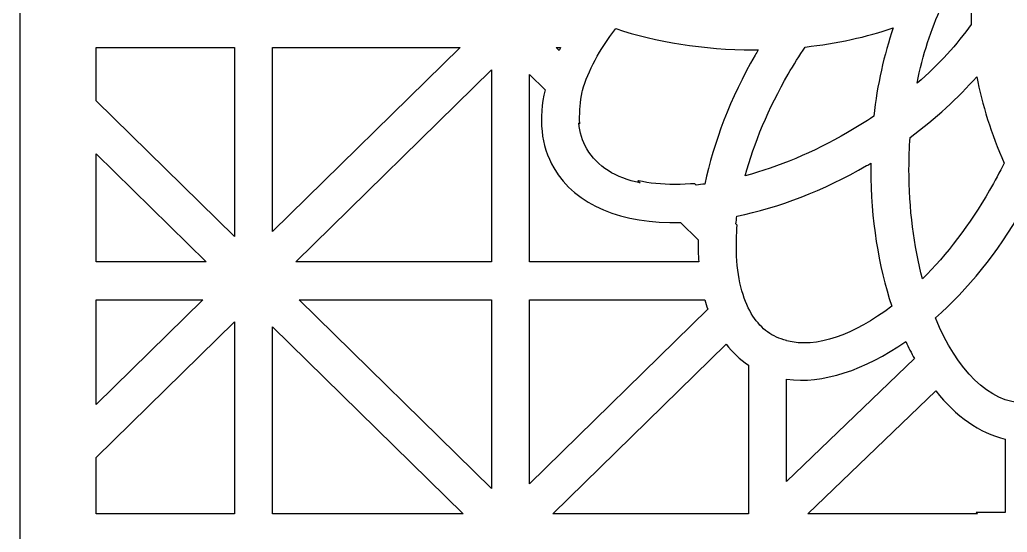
# Model space of a CAD drawing. Header units: centimetres. Extents: x -27 to -22.3, y -9 to 9.
# Drawn here: x -26.999 to -24.695, y 2.937 to 4.134 of the extents above; entities that cross this region are included whole.
import ezdxf

# ---------------------------------------------------------------- set-up
doc = ezdxf.new("R2010")
doc.units = ezdxf.units.CM
doc.header["$MEASUREMENT"] = 0
doc.layers.add('layer 1', color=7, linetype='Continuous')

msp = doc.modelspace()

# ---------------------------------------------------------------- linework, layer by layer
at = {"layer": 'layer 1', "color": 250, "lineweight": 30}
for points, knots in [([(-22.33552, 9.00076), (-22.33552, 9.00076), (-22.33552, 8.81208), (-22.33552, 8.81208), (-22.33552, 8.81208), (-22.33552, 8.81208), (-22.33552, 8.68847), (-22.33552, 8.68847), (-22.33552, 8.68847), (-22.33552, 8.68847), (-22.33552, 7.78426), (-22.33552, 7.78426), (-22.33552, 7.78426), (-22.33552, 7.78426), (-22.33552, 7.66065), (-22.33552, 7.66065), (-22.33552, 7.66065), (-22.33552, 7.66065), (-22.33552, 7.635), (-22.33552, 7.635), (-22.33552, 7.635), (-22.33552, 7.635), (-22.33552, 7.51139), (-22.33552, 7.51139), (-22.33552, 7.51139), (-22.33552, 7.51139), (-22.33552, 6.60718), (-22.33552, 6.60718), (-22.33552, 6.60718), (-22.33552, 6.60718), (-22.33552, 6.48357), (-22.33552, 6.48357), (-22.33552, 6.48357), (-22.33552, 6.48357), (-22.33552, 6.45792), (-22.33552, 6.45792), (-22.33552, 6.45792), (-22.33552, 6.45792), (-22.33552, 6.33431), (-22.33552, 6.33431), (-22.33552, 6.33431), (-22.33552, 6.33431), (-22.33552, 5.4301), (-22.33552, 5.4301), (-22.33552, 5.4301), (-22.33552, 5.4301), (-22.33552, 5.30649), (-22.33552, 5.30649), (-22.33552, 5.30649), (-22.33552, 5.30649), (-22.33552, 5.28084), (-22.33552, 5.28084), (-22.33552, 5.28084), (-22.33552, 5.28084), (-22.33552, 5.15723), (-22.33552, 5.15723), (-22.33552, 5.15723), (-22.33552, 5.15723), (-22.33552, 4.25302), (-22.33552, 4.25302), (-22.33552, 4.25302), (-22.33552, 4.25302), (-22.33552, 4.12941), (-22.33552, 4.12941), (-22.33552, 4.12941), (-22.33552, 4.12941), (-22.33552, 4.10376), (-22.33552, 4.10376), (-22.33552, 4.10376), (-22.33552, 4.10376), (-22.33552, 3.98015), (-22.33552, 3.98015), (-22.33552, 3.98015), (-22.33552, 3.98015), (-22.33552, 3.07594), (-22.33552, 3.07594), (-22.33552, 3.07594), (-22.33552, 3.07594), (-22.33552, 2.95233), (-22.33552, 2.95233), (-22.33552, 2.95233), (-22.33552, 2.95233), (-22.33552, 2.92668), (-22.33552, 2.92668), (-22.33552, 2.92668), (-22.33552, 2.92668), (-22.33552, 2.80307), (-22.33552, 2.80307), (-22.33552, 2.80307), (-22.33552, 2.80307), (-22.33552, 1.89886), (-22.33552, 1.89886), (-22.33552, 1.89886), (-22.33552, 1.89886), (-22.33552, 1.77525), (-22.33552, 1.77525), (-22.33552, 1.77525), (-22.33552, 1.77525), (-22.33552, 1.7496), (-22.33552, 1.7496), (-22.33552, 1.7496), (-22.33552, 1.7496), (-22.33552, 1.62599), (-22.33552, 1.62599), (-22.33552, 1.62599), (-22.33552, 1.62599), (-22.33552, 0.72178), (-22.33552, 0.72178), (-22.33552, 0.72178), (-22.33552, 0.72178), (-22.33552, 0.59817), (-22.33552, 0.59817), (-22.33552, 0.59817), (-22.33552, 0.59817), (-22.33552, 0.57252), (-22.33552, 0.57252), (-22.33552, 0.57252), (-22.33552, 0.57252), (-22.33552, 0.44891), (-22.33552, 0.44891), (-22.33552, 0.44891), (-22.33552, 0.44891), (-22.33552, -0.4553), (-22.33552, -0.4553), (-22.33552, -0.4553), (-22.33552, -0.4553), (-22.33552, -0.57891), (-22.33552, -0.57891), (-22.33552, -0.57891), (-22.33552, -0.57891), (-22.33552, -0.60456), (-22.33552, -0.60456), (-22.33552, -0.60456), (-22.33552, -0.60456), (-22.33552, -0.72817), (-22.33552, -0.72817), (-22.33552, -0.72817), (-22.33552, -0.72817), (-22.33552, -1.63238), (-22.33552, -1.63238), (-22.33552, -1.63238), (-22.33552, -1.63238), (-22.33552, -1.75599), (-22.33552, -1.75599), (-22.33552, -1.75599), (-22.33552, -1.75599), (-22.33552, -1.78164), (-22.33552, -1.78164), (-22.33552, -1.78164), (-22.33552, -1.78164), (-22.33552, -1.90525), (-22.33552, -1.90525), (-22.33552, -1.90525), (-22.33552, -1.90525), (-22.33552, -2.80946), (-22.33552, -2.80946), (-22.33552, -2.80946), (-22.33552, -2.80946), (-22.33552, -2.93307), (-22.33552, -2.93307), (-22.33552, -2.93307), (-22.33552, -2.93307), (-22.33552, -2.95872), (-22.33552, -2.95872), (-22.33552, -2.95872), (-22.33552, -2.95872), (-22.33552, -3.08233), (-22.33552, -3.08233), (-22.33552, -3.08233), (-22.33552, -3.08233), (-22.33552, -3.98654), (-22.33552, -3.98654), (-22.33552, -3.98654), (-22.33552, -3.98654), (-22.33552, -4.11015), (-22.33552, -4.11015), (-22.33552, -4.11015), (-22.33552, -4.11015), (-22.33552, -4.1358), (-22.33552, -4.1358), (-22.33552, -4.1358), (-22.33552, -4.1358), (-22.33552, -4.25941), (-22.33552, -4.25941), (-22.33552, -4.25941), (-22.33552, -4.25941), (-22.33552, -5.16362), (-22.33552, -5.16362), (-22.33552, -5.16362), (-22.33552, -5.16362), (-22.33552, -5.28723), (-22.33552, -5.28723), (-22.33552, -5.28723), (-22.33552, -5.28723), (-22.33552, -5.31288), (-22.33552, -5.31288), (-22.33552, -5.31288), (-22.33552, -5.31288), (-22.33552, -5.43649), (-22.33552, -5.43649), (-22.33552, -5.43649), (-22.33552, -5.43649), (-22.33552, -6.3407), (-22.33552, -6.3407), (-22.33552, -6.3407), (-22.33552, -6.3407), (-22.33552, -6.46431), (-22.33552, -6.46431), (-22.33552, -6.46431), (-22.33552, -6.46431), (-22.33552, -6.48996), (-22.33552, -6.48996), (-22.33552, -6.48996), (-22.33552, -6.48996), (-22.33552, -6.61357), (-22.33552, -6.61357), (-22.33552, -6.61357), (-22.33552, -6.61357), (-22.33552, -7.51778), (-22.33552, -7.51778), (-22.33552, -7.51778), (-22.33552, -7.51778), (-22.33552, -7.64139), (-22.33552, -7.64139), (-22.33552, -7.64139), (-22.33552, -7.64139), (-22.33552, -7.66704), (-22.33552, -7.66704), (-22.33552, -7.66704), (-22.33552, -7.66704), (-22.33552, -7.79065), (-22.33552, -7.79065), (-22.33552, -7.79065), (-22.33552, -7.79065), (-22.33552, -8.69486), (-22.33552, -8.69486), (-22.33552, -8.69486), (-22.33552, -8.69486), (-22.33552, -8.81847), (-22.33552, -8.81847), (-22.33552, -8.81847), (-22.33552, -8.81847), (-22.33552, -9.00022), (-22.33552, -9.00022), (-22.33552, -9.00022), (-22.33552, -9.00022), (-23.22426, -9.00022), (-23.22426, -9.00022), (-23.22426, -9.00022), (-23.22426, -9.00022), (-23.35029, -9.00022), (-23.35029, -9.00022), (-23.35029, -9.00022), (-23.35029, -9.00022), (-23.56871, -9.00022), (-23.56871, -9.00022), (-23.56871, -9.00022), (-23.56871, -9.00022), (-23.69473, -9.00022), (-23.69473, -9.00022), (-23.69473, -9.00022), (-23.69473, -9.00022), (-24.42433, -9.00022), (-24.42433, -9.00022), (-24.42433, -9.00022), (-24.42433, -9.00022), (-24.55035, -9.00022), (-24.55035, -9.00022), (-24.55035, -9.00022), (-24.55035, -9.00022), (-24.76877, -9.00022), (-24.76877, -9.00022), (-24.76877, -9.00022), (-24.76877, -9.00022), (-24.8948, -9.00022), (-24.8948, -9.00022), (-24.8948, -9.00022), (-24.8948, -9.00022), (-25.62439, -9.00022), (-25.62439, -9.00022), (-25.62439, -9.00022), (-25.62439, -9.00022), (-25.75042, -9.00022), (-25.75042, -9.00022), (-25.75042, -9.00022), (-25.75042, -9.00022), (-25.96884, -9.00022), (-25.96884, -9.00022), (-25.96884, -9.00022), (-25.96884, -9.00022), (-26.09487, -9.00022), (-26.09487, -9.00022), (-26.09487, -9.00022), (-26.09487, -9.00022), (-26.99914, -9.00022), (-26.99914, -9.00022), (-26.99914, -9.00022), (-26.99914, -9.00022), (-26.99914, -8.8337), (-26.99914, -8.8337), (-26.99914, -8.8337), (-26.99914, -8.8337), (-26.99914, -8.71009), (-26.99914, -8.71009), (-26.99914, -8.71009), (-26.99914, -8.71009), (-26.99914, -7.77541), (-26.99914, -7.77541), (-26.99914, -7.77541), (-26.99914, -7.77541), (-26.99914, -7.53301), (-26.99914, -7.53301), (-26.99914, -7.53301), (-26.99914, -7.53301), (-26.99914, -6.59833), (-26.99914, -6.59833), (-26.99914, -6.59833), (-26.99914, -6.59833), (-26.99914, -6.35593), (-26.99914, -6.35593), (-26.99914, -6.35593), (-26.99914, -6.35593), (-26.99914, -5.42125), (-26.99914, -5.42125), (-26.99914, -5.42125), (-26.99914, -5.42125), (-26.99914, -5.17885), (-26.99914, -5.17885), (-26.99914, -5.17885), (-26.99914, -5.17885), (-26.99914, -4.24417), (-26.99914, -4.24417), (-26.99914, -4.24417), (-26.99914, -4.24417), (-26.99914, -4.00177), (-26.99914, -4.00177), (-26.99914, -4.00177), (-26.99914, -4.00177), (-26.99914, -3.06709), (-26.99914, -3.06709), (-26.99914, -3.06709), (-26.99914, -3.06709), (-26.99914, -2.82469), (-26.99914, -2.82469), (-26.99914, -2.82469), (-26.99914, -2.82469), (-26.99914, -1.89001), (-26.99914, -1.89001), (-26.99914, -1.89001), (-26.99914, -1.89001), (-26.99914, -1.64761), (-26.99914, -1.64761), (-26.99914, -1.64761), (-26.99914, -1.64761), (-26.99914, -0.71293), (-26.99914, -0.71293), (-26.99914, -0.71293), (-26.99914, -0.71293), (-26.99914, -0.47053), (-26.99914, -0.47053), (-26.99914, -0.47053), (-26.99914, -0.47053), (-26.99914, 0.46415), (-26.99914, 0.46415), (-26.99914, 0.46415), (-26.99914, 0.46415), (-26.99914, 0.70655), (-26.99914, 0.70655), (-26.99914, 0.70655), (-26.99914, 0.70655), (-26.99914, 1.64123), (-26.99914, 1.64123), (-26.99914, 1.64123), (-26.99914, 1.64123), (-26.99914, 1.88363), (-26.99914, 1.88363), (-26.99914, 1.88363), (-26.99914, 1.88363), (-26.99914, 2.81831), (-26.99914, 2.81831), (-26.99914, 2.81831), (-26.99914, 2.81831), (-26.99914, 3.06071), (-26.99914, 3.06071), (-26.99914, 3.06071), (-26.99914, 3.06071), (-26.99914, 3.99539), (-26.99914, 3.99539), (-26.99914, 3.99539), (-26.99914, 3.99539), (-26.99914, 4.23779), (-26.99914, 4.23779), (-26.99914, 4.23779), (-26.99914, 4.23779), (-26.99914, 5.17247), (-26.99914, 5.17247), (-26.99914, 5.17247), (-26.99914, 5.17247), (-26.99914, 5.41487), (-26.99914, 5.41487), (-26.99914, 5.41487), (-26.99914, 5.41487), (-26.99914, 6.34955), (-26.99914, 6.34955), (-26.99914, 6.34955), (-26.99914, 6.34955), (-26.99914, 6.59195), (-26.99914, 6.59195), (-26.99914, 6.59195), (-26.99914, 6.59195), (-26.99914, 7.52663), (-26.99914, 7.52663), (-26.99914, 7.52663), (-26.99914, 7.52663), (-26.99914, 7.76903), (-26.99914, 7.76903), (-26.99914, 7.76903), (-26.99914, 7.76903), (-26.99914, 8.70371), (-26.99914, 8.70371), (-26.99914, 8.70371), (-26.99914, 8.70371), (-26.99914, 8.82732), (-26.99914, 8.82732), (-26.99914, 8.82732), (-26.99914, 8.82732), (-26.99914, 9.00076), (-26.99914, 9.00076), (-26.99914, 9.00076), (-26.99914, 9.00076), (-26.10193, 9.00076), (-26.10193, 9.00076), (-26.10193, 9.00076), (-26.10193, 9.00076), (-25.97591, 9.00076), (-25.97591, 9.00076), (-25.97591, 9.00076), (-25.97591, 9.00076), (-25.74335, 9.00076), (-25.74335, 9.00076), (-25.74335, 9.00076), (-25.74335, 9.00076), (-25.61733, 9.00076), (-25.61733, 9.00076), (-25.61733, 9.00076), (-25.61733, 9.00076), (-24.90187, 9.00076), (-24.90187, 9.00076), (-24.90187, 9.00076), (-24.90187, 9.00076), (-24.77584, 9.00076), (-24.77584, 9.00076), (-24.77584, 9.00076), (-24.77584, 9.00076), (-24.54329, 9.00076), (-24.54329, 9.00076), (-24.54329, 9.00076), (-24.54329, 9.00076), (-24.41726, 9.00076), (-24.41726, 9.00076), (-24.41726, 9.00076), (-24.41726, 9.00076), (-23.7018, 9.00076), (-23.7018, 9.00076), (-23.7018, 9.00076), (-23.7018, 9.00076), (-23.57578, 9.00076), (-23.57578, 9.00076), (-23.57578, 9.00076), (-23.57578, 9.00076), (-23.34322, 9.00076), (-23.34322, 9.00076), (-23.34322, 9.00076), (-23.34322, 9.00076), (-23.21719, 9.00076), (-23.21719, 9.00076), (-23.21719, 9.00076), (-23.21719, 9.00076), (-22.33552, 9.00076), (-22.33552, 9.00076)], [0, 0, 0, 0, 0.0082645, 0.0082645, 0.0082645, 0.0082645, 0.0165289, 0.0165289, 0.0165289, 0.0165289, 0.0247934, 0.0247934, 0.0247934, 0.0247934, 0.0330579, 0.0330579, 0.0330579, 0.0330579, 0.0413223, 0.0413223, 0.0413223, 0.0413223, 0.0495868, 0.0495868, 0.0495868, 0.0495868, 0.0578512, 0.0578512, 0.0578512, 0.0578512, 0.0661157, 0.0661157, 0.0661157, 0.0661157, 0.0743802, 0.0743802, 0.0743802, 0.0743802, 0.0826446, 0.0826446, 0.0826446, 0.0826446, 0.0909091, 0.0909091, 0.0909091, 0.0909091, 0.0991736, 0.0991736, 0.0991736, 0.0991736, 0.107438, 0.107438, 0.107438, 0.107438, 0.1157025, 0.1157025, 0.1157025, 0.1157025, 0.1239669, 0.1239669, 0.1239669, 0.1239669, 0.1322314, 0.1322314, 0.1322314, 0.1322314, 0.1404959, 0.1404959, 0.1404959, 0.1404959, 0.1487603, 0.1487603, 0.1487603, 0.1487603, 0.1570248, 0.1570248, 0.1570248, 0.1570248, 0.1652893, 0.1652893, 0.1652893, 0.1652893, 0.1735537, 0.1735537, 0.1735537, 0.1735537, 0.1818182, 0.1818182, 0.1818182, 0.1818182, 0.1900826, 0.1900826, 0.1900826, 0.1900826, 0.1983471, 0.1983471, 0.1983471, 0.1983471, 0.2066116, 0.2066116, 0.2066116, 0.2066116, 0.214876, 0.214876, 0.214876, 0.214876, 0.2231405, 0.2231405, 0.2231405, 0.2231405, 0.231405, 0.231405, 0.231405, 0.231405, 0.2396694, 0.2396694, 0.2396694, 0.2396694, 0.2479339, 0.2479339, 0.2479339, 0.2479339, 0.2561983, 0.2561983, 0.2561983, 0.2561983, 0.2644628, 0.2644628, 0.2644628, 0.2644628, 0.2727273, 0.2727273, 0.2727273, 0.2727273, 0.2809917, 0.2809917, 0.2809917, 0.2809917, 0.2892562, 0.2892562, 0.2892562, 0.2892562, 0.2975207, 0.2975207, 0.2975207, 0.2975207, 0.3057851, 0.3057851, 0.3057851, 0.3057851, 0.3140496, 0.3140496, 0.3140496, 0.3140496, 0.322314, 0.322314, 0.322314, 0.322314, 0.3305785, 0.3305785, 0.3305785, 0.3305785, 0.338843, 0.338843, 0.338843, 0.338843, 0.3471074, 0.3471074, 0.3471074, 0.3471074, 0.3553719, 0.3553719, 0.3553719, 0.3553719, 0.3636364, 0.3636364, 0.3636364, 0.3636364, 0.3719008, 0.3719008, 0.3719008, 0.3719008, 0.3801653, 0.3801653, 0.3801653, 0.3801653, 0.3884298, 0.3884298, 0.3884298, 0.3884298, 0.3966942, 0.3966942, 0.3966942, 0.3966942, 0.4049587, 0.4049587, 0.4049587, 0.4049587, 0.4132231, 0.4132231, 0.4132231, 0.4132231, 0.4214876, 0.4214876, 0.4214876, 0.4214876, 0.4297521, 0.4297521, 0.4297521, 0.4297521, 0.4380165, 0.4380165, 0.4380165, 0.4380165, 0.446281, 0.446281, 0.446281, 0.446281, 0.4545455, 0.4545455, 0.4545455, 0.4545455, 0.4628099, 0.4628099, 0.4628099, 0.4628099, 0.4710744, 0.4710744, 0.4710744, 0.4710744, 0.4793388, 0.4793388, 0.4793388, 0.4793388, 0.4876033, 0.4876033, 0.4876033, 0.4876033, 0.4958678, 0.4958678, 0.4958678, 0.4958678, 0.5041322, 0.5041322, 0.5041322, 0.5041322, 0.5123967, 0.5123967, 0.5123967, 0.5123967, 0.5206612, 0.5206612, 0.5206612, 0.5206612, 0.5289256, 0.5289256, 0.5289256, 0.5289256, 0.5371901, 0.5371901, 0.5371901, 0.5371901, 0.5454545, 0.5454545, 0.5454545, 0.5454545, 0.553719, 0.553719, 0.553719, 0.553719, 0.5619835, 0.5619835, 0.5619835, 0.5619835, 0.5702479, 0.5702479, 0.5702479, 0.5702479, 0.5785124, 0.5785124, 0.5785124, 0.5785124, 0.5867769, 0.5867769, 0.5867769, 0.5867769, 0.5950413, 0.5950413, 0.5950413, 0.5950413, 0.6033058, 0.6033058, 0.6033058, 0.6033058, 0.6115702, 0.6115702, 0.6115702, 0.6115702, 0.6198347, 0.6198347, 0.6198347, 0.6198347, 0.6280992, 0.6280992, 0.6280992, 0.6280992, 0.6363636, 0.6363636, 0.6363636, 0.6363636, 0.6446281, 0.6446281, 0.6446281, 0.6446281, 0.6528926, 0.6528926, 0.6528926, 0.6528926, 0.661157, 0.661157, 0.661157, 0.661157, 0.6694215, 0.6694215, 0.6694215, 0.6694215, 0.677686, 0.677686, 0.677686, 0.677686, 0.6859504, 0.6859504, 0.6859504, 0.6859504, 0.6942149, 0.6942149, 0.6942149, 0.6942149, 0.7024793, 0.7024793, 0.7024793, 0.7024793, 0.7107438, 0.7107438, 0.7107438, 0.7107438, 0.7190083, 0.7190083, 0.7190083, 0.7190083, 0.7272727, 0.7272727, 0.7272727, 0.7272727, 0.7355372, 0.7355372, 0.7355372, 0.7355372, 0.7438017, 0.7438017, 0.7438017, 0.7438017, 0.7520661, 0.7520661, 0.7520661, 0.7520661, 0.7603306, 0.7603306, 0.7603306, 0.7603306, 0.768595, 0.768595, 0.768595, 0.768595, 0.7768595, 0.7768595, 0.7768595, 0.7768595, 0.785124, 0.785124, 0.785124, 0.785124, 0.7933884, 0.7933884, 0.7933884, 0.7933884, 0.8016529, 0.8016529, 0.8016529, 0.8016529, 0.8099174, 0.8099174, 0.8099174, 0.8099174, 0.8181818, 0.8181818, 0.8181818, 0.8181818, 0.8264463, 0.8264463, 0.8264463, 0.8264463, 0.8347107, 0.8347107, 0.8347107, 0.8347107, 0.8429752, 0.8429752, 0.8429752, 0.8429752, 0.8512397, 0.8512397, 0.8512397, 0.8512397, 0.8595041, 0.8595041, 0.8595041, 0.8595041, 0.8677686, 0.8677686, 0.8677686, 0.8677686, 0.8760331, 0.8760331, 0.8760331, 0.8760331, 0.8842975, 0.8842975, 0.8842975, 0.8842975, 0.892562, 0.892562, 0.892562, 0.892562, 0.9008264, 0.9008264, 0.9008264, 0.9008264, 0.9090909, 0.9090909, 0.9090909, 0.9090909, 0.9173554, 0.9173554, 0.9173554, 0.9173554, 0.9256198, 0.9256198, 0.9256198, 0.9256198, 0.9338843, 0.9338843, 0.9338843, 0.9338843, 0.9421488, 0.9421488, 0.9421488, 0.9421488, 0.9504132, 0.9504132, 0.9504132, 0.9504132, 0.9586777, 0.9586777, 0.9586777, 0.9586777, 0.9669421, 0.9669421, 0.9669421, 0.9669421, 0.9752066, 0.9752066, 0.9752066, 0.9752066, 0.9834711, 0.9834711, 0.9834711, 0.9834711, 1, 1, 1, 1]), ([(-24.77939, 4.12276), (-24.78, 4.15385), (-24.77825, 4.1836), (-24.77411, 4.21156), (-24.77411, 4.21156), (-24.7963, 4.19431), (-24.82112, 4.17822), (-24.84824, 4.16349), (-24.84824, 4.16349), (-24.87264, 4.11256), (-24.89218, 4.05213), (-24.90532, 3.9852), (-24.90532, 3.9852), (-24.85407, 4.02969), (-24.81148, 4.07647), (-24.77939, 4.12276)], [0, 0, 0, 0, 0.2, 0.2, 0.2, 0.2, 0.4, 0.4, 0.4, 0.4, 0.6, 0.6, 0.6, 0.6, 1, 1, 1, 1]), ([(-25.40043, 3.75014), (-25.38043, 3.84696), (-25.34129, 3.95041), (-25.28304, 4.05129), (-25.28304, 4.05129), (-25.28068, 4.05538), (-25.27829, 4.05944), (-25.27589, 4.06348), (-25.27589, 4.06348), (-25.27967, 4.06344), (-25.28346, 4.06342), (-25.28726, 4.06342), (-25.28726, 4.06342), (-25.40438, 4.06342), (-25.51409, 4.08145), (-25.60829, 4.11285), (-25.60829, 4.11285), (-25.64636, 4.06364), (-25.67297, 4.01441), (-25.68596, 3.96846), (-25.68596, 3.96846), (-25.68596, 3.96846), (-25.68679, 3.965), (-25.68679, 3.965), (-25.68679, 3.965), (-25.68679, 3.965), (-25.68852, 3.95644), (-25.68852, 3.95644), (-25.68852, 3.95644), (-25.68852, 3.95644), (-25.68991, 3.9481), (-25.68991, 3.9481), (-25.68991, 3.9481), (-25.68991, 3.9481), (-25.69097, 3.93998), (-25.69097, 3.93998), (-25.69097, 3.93998), (-25.69097, 3.93998), (-25.6917, 3.9321), (-25.6917, 3.9321), (-25.6917, 3.9321), (-25.6917, 3.9321), (-25.69212, 3.92446), (-25.69212, 3.92446), (-25.69212, 3.92446), (-25.69212, 3.92446), (-25.69222, 3.91706), (-25.69222, 3.91706), (-25.69222, 3.91706), (-25.69222, 3.91706), (-25.69217, 3.91539), (-25.69217, 3.91539), (-25.69217, 3.91539), (-25.69217, 3.91539), (-25.69227, 3.9144), (-25.69227, 3.9144), (-25.69227, 3.9144), (-25.69227, 3.9144), (-25.69268, 3.90676), (-25.69268, 3.90676), (-25.69268, 3.90676), (-25.69268, 3.90676), (-25.69278, 3.89936), (-25.69278, 3.89936), (-25.69278, 3.89936), (-25.69278, 3.89936), (-25.69259, 3.8922), (-25.69259, 3.8922), (-25.69259, 3.8922), (-25.69259, 3.8922), (-25.69249, 3.89085), (-25.69249, 3.89085), (-25.69249, 3.89085), (-25.69249, 3.89085), (-25.6944, 3.89272), (-25.6944, 3.89272), (-25.6944, 3.89272), (-25.69254, 3.8709), (-25.68647, 3.85054), (-25.67585, 3.83216), (-25.67585, 3.83216), (-25.6521, 3.79101), (-25.60845, 3.76465), (-25.55159, 3.75264), (-25.55159, 3.75264), (-25.55159, 3.75264), (-25.55706, 3.758), (-25.55706, 3.758), (-25.55706, 3.758), (-25.55706, 3.758), (-25.55558, 3.75766), (-25.55558, 3.75766), (-25.55558, 3.75766), (-25.55558, 3.75766), (-25.54597, 3.75573), (-25.54597, 3.75573), (-25.54597, 3.75573), (-25.54597, 3.75573), (-25.53604, 3.75403), (-25.53604, 3.75403), (-25.53604, 3.75403), (-25.53604, 3.75403), (-25.5258, 3.75256), (-25.5258, 3.75256), (-25.5258, 3.75256), (-25.5258, 3.75256), (-25.51525, 3.75135), (-25.51525, 3.75135), (-25.51525, 3.75135), (-25.51525, 3.75135), (-25.50441, 3.7504), (-25.50441, 3.7504), (-25.50441, 3.7504), (-25.50441, 3.7504), (-25.49328, 3.7497), (-25.49328, 3.7497), (-25.49328, 3.7497), (-25.49328, 3.7497), (-25.48188, 3.74926), (-25.48188, 3.74926), (-25.48188, 3.74926), (-25.48188, 3.74926), (-25.47022, 3.7491), (-25.47022, 3.7491), (-25.47022, 3.7491), (-25.47022, 3.7491), (-25.45831, 3.74921), (-25.45831, 3.74921), (-25.45831, 3.74921), (-25.45831, 3.74921), (-25.44616, 3.7496), (-25.44616, 3.7496), (-25.44616, 3.7496), (-25.44616, 3.7496), (-25.43378, 3.75027), (-25.43378, 3.75027), (-25.43378, 3.75027), (-25.43378, 3.75027), (-25.42391, 3.75102), (-25.42391, 3.75102), (-25.42391, 3.75102), (-25.42391, 3.75102), (-25.42062, 3.74779), (-25.42062, 3.74779), (-25.42062, 3.74779), (-25.41396, 3.74845), (-25.40723, 3.74923), (-25.40043, 3.75014)], [0, 0, 0, 0, 0.0263158, 0.0263158, 0.0263158, 0.0263158, 0.0526316, 0.0526316, 0.0526316, 0.0526316, 0.0789474, 0.0789474, 0.0789474, 0.0789474, 0.1052632, 0.1052632, 0.1052632, 0.1052632, 0.1315789, 0.1315789, 0.1315789, 0.1315789, 0.1578947, 0.1578947, 0.1578947, 0.1578947, 0.1842105, 0.1842105, 0.1842105, 0.1842105, 0.2105263, 0.2105263, 0.2105263, 0.2105263, 0.2368421, 0.2368421, 0.2368421, 0.2368421, 0.2631579, 0.2631579, 0.2631579, 0.2631579, 0.2894737, 0.2894737, 0.2894737, 0.2894737, 0.3157895, 0.3157895, 0.3157895, 0.3157895, 0.3421053, 0.3421053, 0.3421053, 0.3421053, 0.3684211, 0.3684211, 0.3684211, 0.3684211, 0.3947368, 0.3947368, 0.3947368, 0.3947368, 0.4210526, 0.4210526, 0.4210526, 0.4210526, 0.4473684, 0.4473684, 0.4473684, 0.4473684, 0.4736842, 0.4736842, 0.4736842, 0.4736842, 0.5, 0.5, 0.5, 0.5, 0.5263158, 0.5263158, 0.5263158, 0.5263158, 0.5526316, 0.5526316, 0.5526316, 0.5526316, 0.5789474, 0.5789474, 0.5789474, 0.5789474, 0.6052632, 0.6052632, 0.6052632, 0.6052632, 0.6315789, 0.6315789, 0.6315789, 0.6315789, 0.6578947, 0.6578947, 0.6578947, 0.6578947, 0.6842105, 0.6842105, 0.6842105, 0.6842105, 0.7105263, 0.7105263, 0.7105263, 0.7105263, 0.7368421, 0.7368421, 0.7368421, 0.7368421, 0.7631579, 0.7631579, 0.7631579, 0.7631579, 0.7894737, 0.7894737, 0.7894737, 0.7894737, 0.8157895, 0.8157895, 0.8157895, 0.8157895, 0.8421053, 0.8421053, 0.8421053, 0.8421053, 0.8684211, 0.8684211, 0.8684211, 0.8684211, 0.8947368, 0.8947368, 0.8947368, 0.8947368, 0.9210526, 0.9210526, 0.9210526, 0.9210526, 0.9473684, 0.9473684, 0.9473684, 0.9473684, 1, 1, 1, 1]), ([(-25.00649, 3.90823), (-24.99817, 3.9825), (-24.98252, 4.05213), (-24.96089, 4.11465), (-24.96089, 4.11465), (-25.02326, 4.09339), (-25.09257, 4.07803), (-25.16645, 4.06995), (-25.16645, 4.06995), (-25.18006, 4.04969), (-25.19324, 4.02861), (-25.20587, 4.00674), (-25.20587, 4.00674), (-25.25211, 3.92664), (-25.28574, 3.84549), (-25.30644, 3.76929), (-25.30644, 3.76929), (-25.22984, 3.78995), (-25.14818, 3.82372), (-25.06761, 3.87024), (-25.06761, 3.87024), (-25.04649, 3.88243), (-25.0261, 3.89513), (-25.00649, 3.90823)], [0, 0, 0, 0, 0.1428571, 0.1428571, 0.1428571, 0.1428571, 0.2857143, 0.2857143, 0.2857143, 0.2857143, 0.4285714, 0.4285714, 0.4285714, 0.4285714, 0.5714286, 0.5714286, 0.5714286, 0.5714286, 0.7142857, 0.7142857, 0.7142857, 0.7142857, 1, 1, 1, 1]), ([(-26.49821, 3.62767), (-26.49821, 3.62767), (-26.49821, 4.06843), (-26.49821, 4.06843), (-26.49821, 4.06843), (-26.49821, 4.06843), (-26.82091, 4.06843), (-26.82091, 4.06843), (-26.82091, 4.06843), (-26.82091, 4.06843), (-26.82091, 3.94419), (-26.82091, 3.94419), (-26.82091, 3.94419), (-26.82091, 3.94419), (-26.49821, 3.62767), (-26.49821, 3.62767)], [0, 0, 0, 0, 0.2, 0.2, 0.2, 0.2, 0.4, 0.4, 0.4, 0.4, 0.6, 0.6, 0.6, 0.6, 1, 1, 1, 1]), ([(-26.4091, 4.06843), (-26.4091, 4.06843), (-26.4091, 3.63945), (-26.4091, 3.63945), (-26.4091, 3.63945), (-26.4091, 3.63945), (-25.97174, 4.06843), (-25.97174, 4.06843), (-25.97174, 4.06843), (-25.97174, 4.06843), (-26.4091, 4.06843), (-26.4091, 4.06843)], [0, 0, 0, 0, 0.25, 0.25, 0.25, 0.25, 0.5, 0.5, 0.5, 0.5, 1, 1, 1, 1]), ([(-25.74054, 4.06158), (-25.73943, 4.06387), (-25.7383, 4.06615), (-25.73715, 4.06843), (-25.73715, 4.06843), (-25.73715, 4.06843), (-25.74752, 4.06843), (-25.74752, 4.06843), (-25.74752, 4.06843), (-25.74752, 4.06843), (-25.74054, 4.06158), (-25.74054, 4.06158)], [0, 0, 0, 0, 0.25, 0.25, 0.25, 0.25, 0.5, 0.5, 0.5, 0.5, 1, 1, 1, 1]), ([(-25.89849, 3.56887), (-25.89849, 3.56887), (-25.89849, 4.01666), (-25.89849, 4.01666), (-25.89849, 4.01666), (-25.89849, 4.01666), (-26.35503, 3.56887), (-26.35503, 3.56887), (-26.35503, 3.56887), (-26.35503, 3.56887), (-25.89849, 3.56887), (-25.89849, 3.56887)], [0, 0, 0, 0, 0.25, 0.25, 0.25, 0.25, 0.5, 0.5, 0.5, 0.5, 1, 1, 1, 1]), ([(-25.41495, 3.56887), (-25.41602, 3.58531), (-25.41635, 3.60224), (-25.41594, 3.61959), (-25.41594, 3.61959), (-25.41594, 3.61959), (-25.45724, 3.6601), (-25.45724, 3.6601), (-25.45724, 3.6601), (-25.59274, 3.65746), (-25.70238, 3.69987), (-25.75303, 3.7876), (-25.75303, 3.7876), (-25.78346, 3.84031), (-25.78906, 3.90328), (-25.77351, 3.97031), (-25.77351, 3.97031), (-25.77351, 3.97031), (-25.80938, 4.00549), (-25.80938, 4.00549), (-25.80938, 4.00549), (-25.80938, 4.00549), (-25.80938, 3.56887), (-25.80938, 3.56887), (-25.80938, 3.56887), (-25.80938, 3.56887), (-25.41495, 3.56887), (-25.41495, 3.56887)], [0, 0, 0, 0, 0.125, 0.125, 0.125, 0.125, 0.25, 0.25, 0.25, 0.25, 0.375, 0.375, 0.375, 0.375, 0.5, 0.5, 0.5, 0.5, 0.625, 0.625, 0.625, 0.625, 0.75, 0.75, 0.75, 0.75, 1, 1, 1, 1]), ([(-24.7023, 3.79905), (-24.73223, 3.86753), (-24.75349, 3.93566), (-24.76602, 4.00061), (-24.76602, 4.00061), (-24.8094, 3.95102), (-24.86175, 3.90306), (-24.9217, 3.85913), (-24.9217, 3.85913), (-24.92335, 3.83478), (-24.92422, 3.80993), (-24.92422, 3.78467), (-24.92422, 3.78467), (-24.92422, 3.69219), (-24.91277, 3.60509), (-24.89259, 3.52875), (-24.89259, 3.52875), (-24.83659, 3.58494), (-24.78276, 3.65501), (-24.73624, 3.73559), (-24.73624, 3.73559), (-24.72404, 3.75671), (-24.71273, 3.7779), (-24.7023, 3.79905)], [0, 0, 0, 0, 0.1428571, 0.1428571, 0.1428571, 0.1428571, 0.2857143, 0.2857143, 0.2857143, 0.2857143, 0.4285714, 0.4285714, 0.4285714, 0.4285714, 0.5714286, 0.5714286, 0.5714286, 0.5714286, 0.7142857, 0.7142857, 0.7142857, 0.7142857, 1, 1, 1, 1]), ([(-26.82091, 3.56887), (-26.82091, 3.56887), (-26.56429, 3.56887), (-26.56429, 3.56887), (-26.56429, 3.56887), (-26.56429, 3.56887), (-26.82091, 3.82057), (-26.82091, 3.82057), (-26.82091, 3.82057), (-26.82091, 3.82057), (-26.82091, 3.56887), (-26.82091, 3.56887)], [0, 0, 0, 0, 0.25, 0.25, 0.25, 0.25, 0.5, 0.5, 0.5, 0.5, 1, 1, 1, 1]), ([(-24.96442, 3.46516), (-24.99551, 3.55902), (-25.01333, 3.66818), (-25.01333, 3.78467), (-25.01333, 3.78467), (-25.01333, 3.78939), (-25.01329, 3.7941), (-25.01323, 3.7988), (-25.01323, 3.7988), (-25.01649, 3.79688), (-25.01976, 3.79496), (-25.02305, 3.79307), (-25.02305, 3.79307), (-25.12448, 3.7345), (-25.2285, 3.69526), (-25.32578, 3.67535), (-25.32578, 3.67535), (-25.32662, 3.66916), (-25.32736, 3.66302), (-25.328, 3.65695), (-25.328, 3.65695), (-25.328, 3.65695), (-25.32546, 3.65446), (-25.32546, 3.65446), (-25.32546, 3.65446), (-25.32546, 3.65446), (-25.32587, 3.64715), (-25.32587, 3.64715), (-25.32587, 3.64715), (-25.32587, 3.64715), (-25.32629, 3.63493), (-25.32629, 3.63493), (-25.32629, 3.63493), (-25.32629, 3.63493), (-25.32633, 3.63123), (-25.32633, 3.63123), (-25.32633, 3.63123), (-25.32633, 3.63123), (-25.32644, 3.62945), (-25.32644, 3.62945), (-25.32644, 3.62945), (-25.32644, 3.62945), (-25.32685, 3.61723), (-25.32685, 3.61723), (-25.32685, 3.61723), (-25.32685, 3.61723), (-25.32699, 3.60526), (-25.32699, 3.60526), (-25.32699, 3.60526), (-25.32699, 3.60526), (-25.32686, 3.59353), (-25.32686, 3.59353), (-25.32686, 3.59353), (-25.32686, 3.59353), (-25.32645, 3.58207), (-25.32645, 3.58207), (-25.32645, 3.58207), (-25.32645, 3.58207), (-25.32577, 3.57088), (-25.32577, 3.57088), (-25.32577, 3.57088), (-25.32577, 3.57088), (-25.32483, 3.55998), (-25.32483, 3.55998), (-25.32483, 3.55998), (-25.32483, 3.55998), (-25.32363, 3.54937), (-25.32363, 3.54937), (-25.32363, 3.54937), (-25.32363, 3.54937), (-25.32219, 3.53907), (-25.32219, 3.53907), (-25.32219, 3.53907), (-25.32219, 3.53907), (-25.3205, 3.52907), (-25.3205, 3.52907), (-25.3205, 3.52907), (-25.3205, 3.52907), (-25.31858, 3.51941), (-25.31858, 3.51941), (-25.31858, 3.51941), (-25.31858, 3.51941), (-25.31643, 3.51009), (-25.31643, 3.51009), (-25.31643, 3.51009), (-25.31643, 3.51009), (-25.31406, 3.5011), (-25.31406, 3.5011), (-25.31406, 3.5011), (-25.31406, 3.5011), (-25.31148, 3.49246), (-25.31148, 3.49246), (-25.31148, 3.49246), (-25.31148, 3.49246), (-25.3087, 3.48418), (-25.3087, 3.48418), (-25.3087, 3.48418), (-25.3087, 3.48418), (-25.30574, 3.47626), (-25.30574, 3.47626), (-25.30574, 3.47626), (-25.30574, 3.47626), (-25.3026, 3.4687), (-25.3026, 3.4687), (-25.3026, 3.4687), (-25.3026, 3.4687), (-25.29929, 3.46151), (-25.29929, 3.46151), (-25.29929, 3.46151), (-25.29929, 3.46151), (-25.29582, 3.45468), (-25.29582, 3.45468), (-25.29582, 3.45468), (-25.29582, 3.45468), (-25.29222, 3.44822), (-25.29222, 3.44822), (-25.29222, 3.44822), (-25.29222, 3.44822), (-25.28847, 3.44212), (-25.28847, 3.44212), (-25.28847, 3.44212), (-25.28847, 3.44212), (-25.28459, 3.43637), (-25.28459, 3.43637), (-25.28459, 3.43637), (-25.28459, 3.43637), (-25.28059, 3.43096), (-25.28059, 3.43096), (-25.28059, 3.43096), (-25.28059, 3.43096), (-25.27647, 3.42589), (-25.27647, 3.42589), (-25.27647, 3.42589), (-25.27647, 3.42589), (-25.27224, 3.42113), (-25.27224, 3.42113), (-25.27224, 3.42113), (-25.27224, 3.42113), (-25.26788, 3.41668), (-25.26788, 3.41668), (-25.26788, 3.41668), (-25.26788, 3.41668), (-25.2634, 3.41252), (-25.2634, 3.41252), (-25.2634, 3.41252), (-25.2634, 3.41252), (-25.25878, 3.40864), (-25.25878, 3.40864), (-25.25878, 3.40864), (-25.25878, 3.40864), (-25.25401, 3.40502), (-25.25401, 3.40502), (-25.25401, 3.40502), (-25.25401, 3.40502), (-25.24907, 3.40165), (-25.24907, 3.40165), (-25.24907, 3.40165), (-25.24907, 3.40165), (-25.24393, 3.39851), (-25.24393, 3.39851), (-25.24393, 3.39851), (-25.24393, 3.39851), (-25.23868, 3.39565), (-25.23868, 3.39565), (-25.23868, 3.39565), (-25.23868, 3.39565), (-25.2333, 3.39306), (-25.2333, 3.39306), (-25.2333, 3.39306), (-25.2333, 3.39306), (-25.2278, 3.39075), (-25.2278, 3.39075), (-25.2278, 3.39075), (-25.2278, 3.39075), (-25.22215, 3.38869), (-25.22215, 3.38869), (-25.22215, 3.38869), (-25.22215, 3.38869), (-25.21633, 3.38689), (-25.21633, 3.38689), (-25.21633, 3.38689), (-25.21633, 3.38689), (-25.21032, 3.38534), (-25.21032, 3.38534), (-25.21032, 3.38534), (-25.21032, 3.38534), (-25.20965, 3.3852), (-25.20965, 3.3852), (-25.20965, 3.3852), (-25.20965, 3.3852), (-25.20965, 3.38444), (-25.20965, 3.38444), (-25.20965, 3.38444), (-25.14055, 3.36626), (-25.05248, 3.39736), (-24.96442, 3.46516)], [0, 0, 0, 0, 0.02, 0.02, 0.02, 0.02, 0.04, 0.04, 0.04, 0.04, 0.06, 0.06, 0.06, 0.06, 0.08, 0.08, 0.08, 0.08, 0.1, 0.1, 0.1, 0.1, 0.12, 0.12, 0.12, 0.12, 0.14, 0.14, 0.14, 0.14, 0.16, 0.16, 0.16, 0.16, 0.18, 0.18, 0.18, 0.18, 0.2, 0.2, 0.2, 0.2, 0.22, 0.22, 0.22, 0.22, 0.24, 0.24, 0.24, 0.24, 0.26, 0.26, 0.26, 0.26, 0.28, 0.28, 0.28, 0.28, 0.3, 0.3, 0.3, 0.3, 0.32, 0.32, 0.32, 0.32, 0.34, 0.34, 0.34, 0.34, 0.36, 0.36, 0.36, 0.36, 0.38, 0.38, 0.38, 0.38, 0.4, 0.4, 0.4, 0.4, 0.42, 0.42, 0.42, 0.42, 0.44, 0.44, 0.44, 0.44, 0.46, 0.46, 0.46, 0.46, 0.48, 0.48, 0.48, 0.48, 0.5, 0.5, 0.5, 0.5, 0.52, 0.52, 0.52, 0.52, 0.54, 0.54, 0.54, 0.54, 0.56, 0.56, 0.56, 0.56, 0.58, 0.58, 0.58, 0.58, 0.6, 0.6, 0.6, 0.6, 0.62, 0.62, 0.62, 0.62, 0.64, 0.64, 0.64, 0.64, 0.66, 0.66, 0.66, 0.66, 0.68, 0.68, 0.68, 0.68, 0.7, 0.7, 0.7, 0.7, 0.72, 0.72, 0.72, 0.72, 0.74, 0.74, 0.74, 0.74, 0.76, 0.76, 0.76, 0.76, 0.78, 0.78, 0.78, 0.78, 0.8, 0.8, 0.8, 0.8, 0.82, 0.82, 0.82, 0.82, 0.84, 0.84, 0.84, 0.84, 0.86, 0.86, 0.86, 0.86, 0.88, 0.88, 0.88, 0.88, 0.9, 0.9, 0.9, 0.9, 0.92, 0.92, 0.92, 0.92, 0.94, 0.94, 0.94, 0.94, 0.96, 0.96, 0.96, 0.96, 1, 1, 1, 1]), ([(-24.44434, 3.43638), (-24.51819, 3.50212), (-24.5882, 3.58774), (-24.64645, 3.68862), (-24.64645, 3.68862), (-24.64881, 3.69272), (-24.65113, 3.69681), (-24.65343, 3.70092), (-24.65343, 3.70092), (-24.65529, 3.69762), (-24.65716, 3.69433), (-24.65906, 3.69104), (-24.65906, 3.69104), (-24.71762, 3.5896), (-24.78809, 3.50361), (-24.86238, 3.43772), (-24.86238, 3.43772), (-24.81265, 3.3163), (-24.73735, 3.23887), (-24.65308, 3.23887), (-24.65308, 3.23887), (-24.56913, 3.23887), (-24.49407, 3.31573), (-24.44434, 3.43638)], [0, 0, 0, 0, 0.1428571, 0.1428571, 0.1428571, 0.1428571, 0.2857143, 0.2857143, 0.2857143, 0.2857143, 0.4285714, 0.4285714, 0.4285714, 0.4285714, 0.5714286, 0.5714286, 0.5714286, 0.5714286, 0.7142857, 0.7142857, 0.7142857, 0.7142857, 1, 1, 1, 1]), ([(-26.82091, 3.23552), (-26.82091, 3.23552), (-26.57191, 3.47976), (-26.57191, 3.47976), (-26.57191, 3.47976), (-26.57191, 3.47976), (-26.82091, 3.47976), (-26.82091, 3.47976), (-26.82091, 3.47976), (-26.82091, 3.47976), (-26.82091, 3.23552), (-26.82091, 3.23552)], [0, 0, 0, 0, 0.25, 0.25, 0.25, 0.25, 0.5, 0.5, 0.5, 0.5, 1, 1, 1, 1]), ([(-25.89849, 3.03943), (-25.89849, 3.03943), (-25.89849, 3.47976), (-25.89849, 3.47976), (-25.89849, 3.47976), (-25.89849, 3.47976), (-26.34741, 3.47976), (-26.34741, 3.47976), (-26.34741, 3.47976), (-26.34741, 3.47976), (-25.89849, 3.03943), (-25.89849, 3.03943)], [0, 0, 0, 0, 0.25, 0.25, 0.25, 0.25, 0.5, 0.5, 0.5, 0.5, 1, 1, 1, 1]), ([(-25.39397, 3.45806), (-25.39638, 3.46512), (-25.39859, 3.47235), (-25.40061, 3.47976), (-25.40061, 3.47976), (-25.40061, 3.47976), (-25.80938, 3.47976), (-25.80938, 3.47976), (-25.80938, 3.47976), (-25.80938, 3.47976), (-25.80938, 3.0506), (-25.80938, 3.0506), (-25.80938, 3.0506), (-25.80938, 3.0506), (-25.39397, 3.45806), (-25.39397, 3.45806)], [0, 0, 0, 0, 0.2, 0.2, 0.2, 0.2, 0.4, 0.4, 0.4, 0.4, 0.6, 0.6, 0.6, 0.6, 1, 1, 1, 1]), ([(-26.82091, 2.98019), (-26.82091, 2.98019), (-26.49821, 2.98019), (-26.49821, 2.98019), (-26.49821, 2.98019), (-26.49821, 2.98019), (-26.49821, 3.42843), (-26.49821, 3.42843), (-26.49821, 3.42843), (-26.49821, 3.42843), (-26.82091, 3.11191), (-26.82091, 3.11191), (-26.82091, 3.11191), (-26.82091, 3.11191), (-26.82091, 2.98019), (-26.82091, 2.98019)], [0, 0, 0, 0, 0.2, 0.2, 0.2, 0.2, 0.4, 0.4, 0.4, 0.4, 0.6, 0.6, 0.6, 0.6, 1, 1, 1, 1]), ([(-26.4091, 3.41665), (-26.4091, 3.41665), (-26.4091, 2.98019), (-26.4091, 2.98019), (-26.4091, 2.98019), (-26.4091, 2.98019), (-25.96412, 2.98019), (-25.96412, 2.98019), (-25.96412, 2.98019), (-25.96412, 2.98019), (-26.4091, 3.41665), (-26.4091, 3.41665)], [0, 0, 0, 0, 0.25, 0.25, 0.25, 0.25, 0.5, 0.5, 0.5, 0.5, 1, 1, 1, 1]), ([(-25.29877, 3.32766), (-25.31878, 3.34081), (-25.33624, 3.35723), (-25.35113, 3.37646), (-25.35113, 3.37646), (-25.35113, 3.37646), (-25.75514, 2.98019), (-25.75514, 2.98019), (-25.75514, 2.98019), (-25.75514, 2.98019), (-25.29877, 2.98019), (-25.29877, 2.98019), (-25.29877, 2.98019), (-25.29877, 2.98019), (-25.29877, 3.32766), (-25.29877, 3.32766)], [0, 0, 0, 0, 0.2, 0.2, 0.2, 0.2, 0.4, 0.4, 0.4, 0.4, 0.6, 0.6, 0.6, 0.6, 1, 1, 1, 1]), ([(-24.91173, 3.34282), (-24.91876, 3.3556), (-24.92549, 3.36889), (-24.9319, 3.38268), (-24.9319, 3.38268), (-25.02774, 3.31572), (-25.12574, 3.28321), (-25.20965, 3.29469), (-25.20965, 3.29469), (-25.20965, 3.29469), (-25.20965, 3.17528), (-25.20965, 3.17528), (-25.20965, 3.17528), (-25.20965, 3.17528), (-25.21007, 3.17528), (-25.21007, 3.17528), (-25.21007, 3.17528), (-25.21007, 3.17528), (-25.21007, 3.05621), (-25.21007, 3.05621), (-25.21007, 3.05621), (-25.21007, 3.05621), (-24.91173, 3.34282), (-24.91173, 3.34282)], [0, 0, 0, 0, 0.1428571, 0.1428571, 0.1428571, 0.1428571, 0.2857143, 0.2857143, 0.2857143, 0.2857143, 0.4285714, 0.4285714, 0.4285714, 0.4285714, 0.5714286, 0.5714286, 0.5714286, 0.5714286, 0.7142857, 0.7142857, 0.7142857, 0.7142857, 1, 1, 1, 1]), ([(-24.69979, 3.15505), (-24.75964, 3.16872), (-24.81489, 3.2083), (-24.86179, 3.26718), (-24.86179, 3.26718), (-24.86179, 3.26718), (-25.16052, 2.98019), (-25.16052, 2.98019), (-25.16052, 2.98019), (-25.16052, 2.98019), (-24.76406, 2.98019), (-24.76406, 2.98019), (-24.76406, 2.98019), (-24.76406, 2.98019), (-24.76759, 2.98366), (-24.76759, 2.98366), (-24.76759, 2.98366), (-24.76759, 2.98366), (-24.69979, 2.98366), (-24.69979, 2.98366), (-24.69979, 2.98366), (-24.69979, 2.98366), (-24.69979, 3.15505), (-24.69979, 3.15505)], [0, 0, 0, 0, 0.1428571, 0.1428571, 0.1428571, 0.1428571, 0.2857143, 0.2857143, 0.2857143, 0.2857143, 0.4285714, 0.4285714, 0.4285714, 0.4285714, 0.5714286, 0.5714286, 0.5714286, 0.5714286, 0.7142857, 0.7142857, 0.7142857, 0.7142857, 1, 1, 1, 1])]:
    msp.add_open_spline(points, degree=3, knots=knots, dxfattribs=at)

doc.saveas('drawing.dxf')
